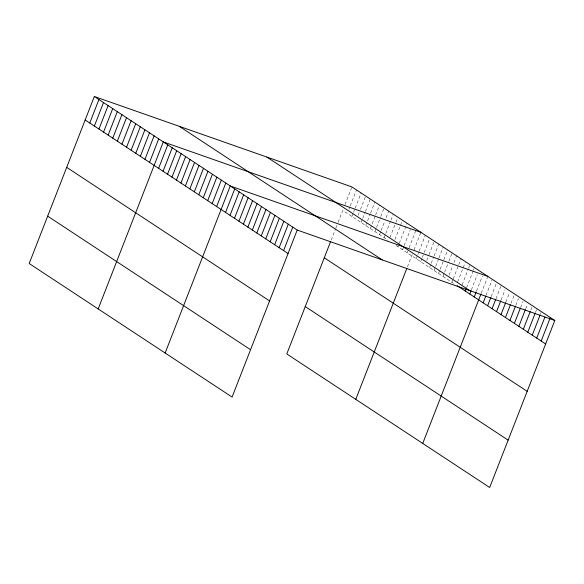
<?xml version="1.0" encoding="UTF-8"?>
<svg xmlns="http://www.w3.org/2000/svg" width="584" height="584" viewBox="0 0 584 584"><rect width="100%" height="100%" fill="white"/><g stroke="black" fill="none" stroke-linecap="round" stroke-linejoin="round"><path stroke-width="0.44" stroke-dasharray="2.92 2.19" d="M331.208 240.017L335.493 229.023M335.822 228.176L337.143 224.796M338.129 222.256L342.75 210.415L388.083 240.258M345.042 204.546L351.911 186.924M348.984 209.247L349.962 206.729M350.291 205.889L356.51 189.953M351.948 216.467L353.254 213.116M353.583 212.277L354.889 208.919M355.218 208.079L361.109 192.976M358.182 215.299L359.16 212.788M360.474 209.43L365.708 196.005M361.146 222.526L362.452 219.168M362.781 218.328L365.073 212.459M365.394 211.62L370.307 199.034M365.745 225.555L370.322 213.802M370.65 212.963L374.906 202.057M370.344 228.578L375.249 215.992M375.578 215.153L379.505 205.086M374.943 231.607L376.249 228.249M376.578 227.41L380.505 217.343M380.826 216.503L384.104 208.116M379.542 234.637L380.848 231.279M381.177 230.439L384.776 221.212M386.082 217.854L388.703 211.138M384.141 237.659L385.447 234.308M385.776 233.469L390.681 220.883M391.01 220.044L393.295 214.167M390.046 237.33L395.609 223.066M395.937 222.227L397.573 218.036M394.974 239.52L402.172 221.059M397.938 246.74L398.916 244.229M399.244 243.389L407.092 223.249M402.537 249.769L403.843 246.411M404.172 245.572L410.384 229.636M407.136 252.799L407.785 251.12M409.099 247.762L415.969 230.14M407.442 266.822L412.384 254.149M414.019 249.952L420.889 232.33M416.195 258.763L417.502 255.405M417.83 254.566L418.816 252.047M419.137 251.208L425.356 235.272M420.662 261.698L421.969 258.347M422.298 257.507L423.933 253.31M424.261 252.471L429.817 238.206M426.758 260.442L428.722 255.412M429.05 254.573L434.284 241.148M429.583 267.574L430.897 264.224M431.226 263.384L433.839 256.668M434.167 255.828L438.745 244.083M434.051 270.516L435.357 267.158M435.686 266.319L438.628 258.77M438.956 257.931L443.212 247.025M438.511 273.451L439.825 270.1M440.146 269.261L447.673 249.959M442.979 276.393L444.285 273.035M444.614 272.195L448.541 262.128M448.862 261.289L452.14 252.901M449.074 275.137L452.673 265.902M453.987 262.552L456.6 255.836M451.906 282.269L452.885 279.751M453.213 278.911L458.447 265.486M458.776 264.647L461.061 258.778M457.674 281.853L465.2 262.552M462.141 284.788L468.353 268.844M468.682 268.005L469.667 265.486M466.601 287.729L473.149 270.947M473.471 270.107L474.128 268.428M471.397 289.825L477.281 274.721M476.515 291.087L482.399 275.984M481.304 293.183L487.516 277.239M486.092 295.285L491.984 280.181M491.21 296.541L496.444 283.116M496.006 298.643L500.911 286.058M501.123 299.906L505.043 289.832M505.912 302.001L509.511 292.774M511.029 303.264L513.971 295.708M515.818 305.359L518.439 298.65M520.614 307.461L522.899 301.585M525.731 308.717L527.367 304.527M530.849 309.98L531.827 307.461M535.637 312.082L536.616 309.564M540.426 314.177L541.083 312.498M395.967 245.448L453.396 283.247"/><path stroke-width="0.88" d="M94.323 96.499L29.2 263.523L232.089 397.076L297.212 230.052L94.323 96.499L351.911 186.924L554.8 320.477L489.677 487.501L286.788 353.948L330.544 241.71M89.761 123.02L98.922 99.528M94.36 126.049L103.521 102.55M98.959 129.071L108.12 105.58M103.558 132.101L112.719 108.609M108.157 135.13L117.318 111.632M112.756 138.153L121.917 114.661M117.355 141.182L126.509 117.691M121.954 144.212L131.108 120.713M126.553 147.234L135.707 123.742M131.152 150.263L140.306 126.772M135.751 153.293L144.905 129.801M140.35 156.315L149.504 132.823M144.949 159.344L154.103 135.853M149.548 162.374L158.702 138.882M98.185 308.929L163.301 141.905L420.889 232.33M158.607 168.338L167.769 144.847M163.075 171.273L172.229 147.781M167.535 174.214L176.697 150.723M171.995 177.149L181.157 153.658M176.463 180.091L185.624 156.6M180.923 183.026L190.085 159.534M185.391 185.968L194.552 162.476M189.851 188.902L199.013 165.411M194.319 191.844L203.473 168.353M198.779 194.779L207.941 171.287M203.247 197.721L212.401 174.229M207.707 200.655L216.868 177.164M212.174 203.597L221.329 180.106M216.635 206.532L225.796 183.04M165.141 353.006L230.257 185.982L487.844 276.407M225.563 212.408L234.724 188.917M230.023 215.35L239.184 191.859M234.491 218.285L243.652 194.793M238.951 221.227L248.112 197.735M243.418 224.161L252.573 200.67M247.879 227.103L257.04 203.612M252.346 230.038L261.501 206.546M256.807 232.979L265.968 209.481M261.274 235.914L270.428 212.423M265.735 238.856L274.896 215.357M270.195 241.791L279.356 218.299M274.662 244.732L283.824 221.234M279.123 247.667L288.284 224.176M283.59 250.609L292.752 227.11M355.773 399.354L406.785 268.509M465.295 291.08L466.28 288.562M469.762 294.022L471.069 290.664M474.223 296.957L476.186 291.927M422.728 443.431L480.975 294.022M483.151 302.833L485.764 296.124M487.611 305.775L490.881 297.38M492.078 308.71L495.677 299.483M496.539 311.652L500.795 300.745M501.006 314.586L505.583 302.841M505.467 317.528L510.372 304.943M509.934 320.463L515.49 306.198M514.394 323.405L520.286 308.301M518.862 326.339L525.403 309.557M523.322 329.281L530.192 311.659M527.783 332.216L535.309 312.922M532.25 335.158L540.098 315.017M536.711 338.092L544.894 317.119M541.178 341.034L550.34 317.535M297.212 230.052L554.8 320.477M266.903 157.081L469.799 290.635M457.111 285.693L545.639 343.969M179.325 126.341L382.213 259.895M324.281 257.785L527.177 391.331M85.162 119.99L288.051 253.544M305.257 306.585L508.146 440.139M66.693 167.36L269.582 300.913M47.669 216.16L250.558 349.714"/></g></svg>
